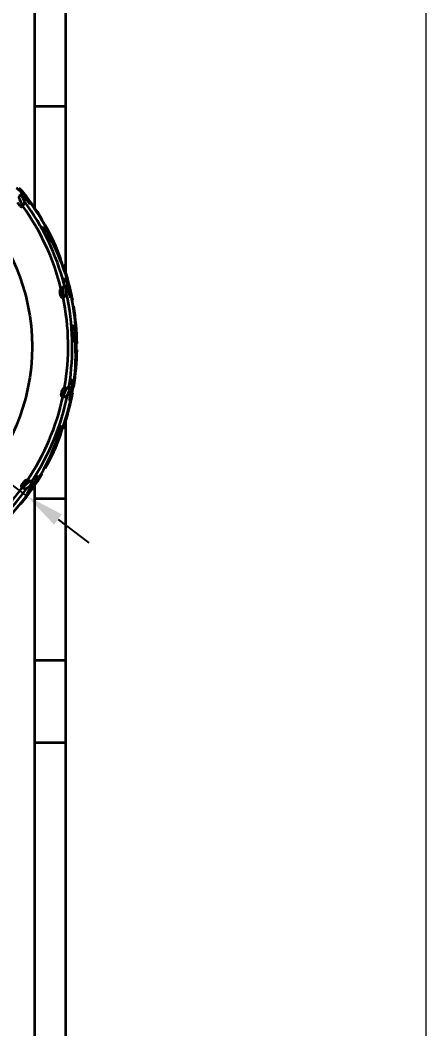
# Model space of a CAD drawing. Header units: millimetres. Extents: x 3171 to 3496, y 686 to 979.
# Drawn here: x 3456.5 to 3495.8, y 832.8 to 930.3 of the extents above; entities that cross this region are included whole.
import ezdxf

# ---------------------------------------------------------------- set-up
doc = ezdxf.new("R2010")
doc.units = ezdxf.units.MM
doc.header["$LTSCALE"] = 0.5
for name, color, linetype, lineweight in [('尺寸线', 3, 'Continuous', 13), ('波浪线', 3, 'Continuous', 18), ('粗实线', 7, 'Continuous', 35)]:
    doc.layers.add(name, color=color, linetype=linetype, lineweight=lineweight)
doc.styles.add('数字和字母', font='romans.shx')
doc.dimstyles.new('轮趣标注1比1', dxfattribs={"dimscale": 1.5, "dimtxt": 2.5, "dimasz": 2.5, "dimexe": 1.25, "dimexo": 0.5, "dimtad": 1, "dimdec": 1, "dimdsep": 46, "dimtxsty": '数字和字母', "dimcen": 2.5, "dimadec": 0, "dimazin": 2, "dimtfac": 1, "dimtmove": 0, "dimatfit": 3, "dimfxl": 1, "dimtolj": 1, "dimarcsym": 0})

# ---------------------------------------------------------------- blocks, each defined once
blk = doc.blocks.new('*D54')
at = {"layer": 'Defpoints', "color": 0}
for p in [(3418.859, 913.193), (3457.183, 884.3)]:
    blk.add_point(p, dxfattribs=at)
at = {"layer": '尺寸线', "color": 0, "lineweight": -2}
for p, q in [((3401.714, 926.119), (3415.865, 915.45)), ((3457.183, 884.3), (3418.859, 913.193)), ((3460.178, 882.042), (3463.172, 879.785))]:
    blk.add_line(p, q, dxfattribs=at)
blk.add_arc((3438.021, 898.746), 23.998, 141.07599, 147.46462, dxfattribs=at)
at = {"layer": '尺寸线', "color": 0}
for points in [[(3415.488, 914.951), (3416.241, 915.949), (3418.859, 913.193)], [(3460.554, 882.541), (3459.801, 881.543), (3457.183, 884.3)]]:
    blk.add_solid(points, dxfattribs=at)
at = {"layer": '尺寸线', "color": 0, "insert": (3407.929, 924.955), "char_height": 3.75, "attachment_point": 5, "rotation": 322.98681, "style": '数字和字母'}
blk.add_mtext('\\A1;∅48', dxfattribs=at)

msp = doc.modelspace()

# ---------------------------------------------------------------- linework, layer by layer
at = {"layer": '波浪线'}
msp.add_lwpolyline([(3171.307, 979.243), (3495.753, 979.243), (3495.753, 686.382), (3171.307, 686.382)], close=True, dxfattribs=at)
at = {"layer": '粗实线'}
for p, q in [((3457.921, 939.708), (3457.921, 921.986)), ((3460.921, 921.986), (3460.921, 939.708)), ((3457.921, 921.986), (3460.921, 921.986)), ((3457.921, 921.986), (3457.921, 912.159)), ((3460.921, 905.923), (3460.921, 921.986)), ((3456.583, 913.93), (3456.558, 913.91)), ((3456.595, 913.941), (3456.583, 913.93)), ((3456.368, 913.181), (3456.661, 913.351)), ((3456.629, 913.462), (3456.402, 913.331)), ((3456.909, 913.214), (3456.966, 913.247)), ((3457.087, 913.003), (3457.138, 913.032)), ((3458.61, 910.98), (3458.637, 910.996)), ((3458.637, 910.996), (3458.652, 911.004)), ((3458.937, 910.477), (3458.91, 910.46)), ((3458.952, 910.485), (3458.937, 910.477)), ((3458.954, 909.647), (3459.01, 909.54)), ((3459.175, 909.558), (3458.989, 909.538)), ((3459.054, 909.383), (3459.202, 909.399)), ((3459.308, 908.907), (3459.35, 908.912)), ((3459.326, 909.373), (3459.399, 909.38)), ((3460.421, 907.219), (3460.451, 907.23)), ((3460.451, 907.23), (3460.467, 907.236)), ((3460.536, 906.794), (3460.576, 906.798)), ((3460.657, 906.666), (3460.594, 906.643)), ((3460.672, 906.672), (3460.657, 906.666)), ((3460.794, 904.731), (3460.831, 904.603)), ((3460.348, 904.127), (3460.347, 904.063)), ((3460.652, 904.497), (3460.653, 904.471)), ((3460.653, 904.471), (3460.99, 904.506)), ((3461.006, 904.621), (3460.745, 904.594)), ((3461.161, 904.281), (3461.226, 904.288)), ((3461.238, 904.015), (3461.295, 904.021)), ((3461.552, 903.201), (3461.584, 903.206)), ((3461.584, 903.206), (3461.6, 903.209)), ((3461.688, 902.615), (3461.656, 902.61)), ((3461.704, 902.618), (3461.688, 902.615)), ((3461.562, 899.909), (3461.703, 899.863)), ((3461.744, 900.019), (3461.566, 900.077)), ((3461.578, 900.19), (3461.586, 900.07)), ((3461.6, 899.371), (3461.641, 899.358)), ((3461.807, 899.788), (3461.876, 899.766)), ((3461.968, 899.047), (3462, 899.047)), ((3462, 899.047), (3462.017, 899.047)), ((3462, 898.447), (3461.968, 898.447)), ((3462.017, 898.447), (3462, 898.447)), ((3461.863, 896.941), (3461.901, 896.928)), ((3461.259, 894.951), (3461.241, 894.819)), ((3460.607, 894.581), (3460.579, 894.523)), ((3461.035, 894.795), (3461.025, 894.771)), ((3461.025, 894.771), (3461.347, 894.666)), ((3461.408, 894.764), (3461.159, 894.845)), ((3461.374, 894.117), (3461.429, 894.099)), ((3461.411, 894.39), (3461.473, 894.37)), ((3461.584, 894.287), (3461.552, 894.293)), ((3461.6, 894.285), (3461.584, 894.287)), ((3461.657, 894.884), (3461.688, 894.878)), ((3461.688, 894.878), (3461.705, 894.875)), ((3460.921, 884.072), (3460.921, 891.569)), ((3460, 890.234), (3460.11, 890.134)), ((3460.211, 890.26), (3460.072, 890.385)), ((3460.129, 890.484), (3460.087, 890.371)), ((3460.452, 890.263), (3460.422, 890.275)), ((3460.467, 890.258), (3460.452, 890.263)), ((3460.627, 890.838), (3460.657, 890.827)), ((3460.657, 890.827), (3460.673, 890.822)), ((3459.816, 889.726), (3459.848, 889.698)), ((3460.174, 890.024), (3460.228, 889.975)), ((3459.067, 887.4), (3459.097, 887.373)), ((3458.638, 886.497), (3458.598, 886.52)), ((3458.652, 886.489), (3458.638, 886.497)), ((3458.885, 887.047), (3458.938, 887.017)), ((3458.938, 887.017), (3458.952, 887.009)), ((3456.96, 885.755), (3456.911, 885.713)), ((3457.438, 885.777), (3457.419, 885.758)), ((3457.419, 885.758), (3457.671, 885.531)), ((3457.767, 885.596), (3457.572, 885.772)), ((3457.618, 885.253), (3457.666, 885.21)), ((3457.706, 885.827), (3457.636, 885.714)), ((3457.921, 885.333), (3457.921, 884.072)), ((3457.472, 885.019), (3457.515, 884.98)), ((3456.559, 883.584), (3456.584, 883.563)), ((3456.584, 883.563), (3456.596, 883.552)), ((3457.921, 884.072), (3460.921, 884.072)), ((3457.921, 884.072), (3457.921, 868.405)), ((3460.921, 868.405), (3460.921, 884.072)), ((3460.921, 868.405), (3457.921, 868.405)), ((3457.921, 868.405), (3457.921, 860.444)), ((3460.921, 860.444), (3460.921, 868.405)), ((3457.921, 860.444), (3457.921, 809.15)), ((3460.921, 860.444), (3457.921, 860.444)), ((3460.921, 809.15), (3460.921, 860.444))]:
    msp.add_line(p, q, dxfattribs=at)
msp.add_circle((3438.021, 898.746), 19.65, dxfattribs=at)
for centre, radius, start, end in [((3438.021, 898.746), 23.949, 19.64667, 39.73697), ((3438.021, 898.746), 23.981, 30.71831, 39.28476), ((3438.021, 898.746), 23.998, 30.71782, 39.28525), ((3438.021, 898.746), 22.95, 36.29524, 37.3955), ((3447.61, 908.694), 9.84, 21.59419, 27.12875), ((3456.764, 913.439), 0.136, 170.2796, 220.77575), ((3447.83, 908.896), 9.891, 23.04572, 26.76826), ((3456.476, 912.683), 0.464, 308.64447, 10.6029), ((3438.021, 898.746), 23.542, 14.72335, 36.55569), ((3439.507, 899.087), 22.479, 38.34188, 39.04296), ((3439.565, 898.983), 22.441, 37.79047, 38.49171), ((3455.39, 911.517), 2.313, 26.75299, 40.91584), ((3457.963, 913.166), 0.792, 213.00327, 230.111), ((3456.645, 912.41), 0.149, 211.76213, 320.19377), ((3438.021, 898.746), 23.143, 14.09081, 35.90885), ((3447.484, 906.027), 12.028, 17.12695, 19.56527), ((3438.021, 898.746), 23.981, 20.71831, 29.28476), ((3438.021, 898.746), 23.998, 20.71782, 29.28525), ((3461.363, 910.372), 2.516, 198.60841, 216.99643), ((3459.372, 909.507), 0.202, 165.2484, 212.29521), ((3457.81, 908.281), 1.871, 22.37838, 43.06248), ((3447.743, 905.632), 12.062, 15.77628, 18.1958), ((3459.304, 908.882), 0.0553, 334.50684, 32.49347), ((3439.97, 898.964), 22.045, 20.81702, 28.19708), ((3440.063, 898.848), 21.961, 16.92516, 27.51222), ((3438.021, 898.746), 23.981, 10.71831, 19.28476), ((3438.021, 898.746), 23.998, 10.71782, 19.28525), ((3460.396, 904.795), 0.4, 288.63653, 350.49827), ((3460.979, 905.282), 0.222, 147.02292, 198.3231), ((3450.996, 904.53), 9.796, 1.16382, 3.99017), ((3438.021, 898.746), 23.949, 355.64667, 15.73697), ((3460.685, 904.112), 0.345, 128.93796, 177.45916), ((3460.592, 904.12), 0.252, 178.30616, 193.09627), ((3438.021, 898.746), 22.95, 12.29524, 13.3955), ((3460.674, 904.123), 0.33, 117.21961, 128.66319), ((3460.632, 904.69), 0.22, 265.73504, 275.4925), ((3460.549, 903.971), 0.464, 284.64447, 346.6029), ((3461.12, 904.546), 0.136, 146.27957, 196.77576), ((3451.11, 904.029), 9.891, 359.04572, 2.76826), ((3438.021, 898.746), 23.542, 350.72335, 12.55569), ((3439.517, 898.453), 22.479, 14.34188, 15.04296), ((3439.527, 898.335), 22.441, 13.79047, 14.49171), ((3459.082, 903.348), 2.313, 2.75299, 16.91584), ((3460.593, 903.654), 0.149, 187.76213, 296.19377), ((3438.021, 898.746), 23.143, 350.09081, 11.90885), ((3462.104, 903.808), 0.792, 189.00327, 206.111), ((3438.021, 898.746), 23.981, 0.71831, 9.28476), ((3438.021, 898.746), 23.998, 0.71782, 9.28525), ((3464.074, 899.873), 2.516, 174.6084, 192.99644), ((3449.627, 901.549), 12.028, 353.12695, 355.56527), ((3449.703, 901.083), 12.062, 351.77628, 354.1958), ((3461.903, 899.892), 0.202, 141.24836, 188.29523), ((3459.977, 899.407), 1.871, 358.37839, 19.06247), ((3461.586, 899.349), 0.0553, 310.50691, 8.49343), ((3439.928, 898.009), 21.961, 352.92516, 3.51222), ((3438.021, 898.746), 23.981, 350.71831, 359.28476), ((3438.021, 898.746), 23.998, 350.71782, 359.28525), ((3438.021, 898.746), 23.949, 331.64667, 351.73697), ((3460.922, 895.172), 0.4, 264.63653, 326.49827), ((3452.227, 898.753), 9.796, 337.16382, 339.99017), ((3461.653, 895.379), 0.222, 123.02291, 174.32311), ((3438.021, 898.746), 23.542, 326.72335, 348.55569), ((3460.637, 894.049), 0.149, 163.76213, 272.19377), ((3451.765, 898.468), 9.765, 333.36785, 337.66648), ((3438.021, 898.746), 22.95, 348.29524, 349.3955), ((3460.826, 894.475), 0.252, 154.30616, 169.09627), ((3460.908, 894.43), 0.345, 104.93796, 153.45916), ((3451.83, 898.277), 9.84, 333.59419, 339.12875), ((3460.727, 894.357), 0.464, 260.64447, 322.6029), ((3438.021, 898.746), 23.981, 340.71831, 349.28476), ((3438.021, 898.746), 23.998, 340.71782, 349.28525), ((3460.903, 894.444), 0.33, 93.21961, 104.66319), ((3461.095, 894.98), 0.22, 241.73504, 251.4925), ((3452.127, 898.248), 9.891, 335.04572, 338.76826), ((3459.134, 894.384), 2.313, 338.75299, 352.91584), ((3439.23, 897.758), 22.441, 349.79047, 350.49171), ((3461.482, 894.649), 0.136, 122.27957, 172.77576), ((3439.269, 897.87), 22.479, 350.34188, 351.04296), ((3438.021, 898.746), 23.143, 326.09081, 347.90885), ((3462.081, 893.575), 0.792, 165.00327, 182.111), ((3438.021, 898.746), 23.981, 330.71831, 339.28476), ((3438.021, 898.746), 23.998, 330.71782, 339.28525), ((3462.28, 889.179), 2.516, 150.60839, 168.99645), ((3449.643, 896.13), 12.062, 327.77628, 330.1958), ((3458.348, 890.42), 1.871, 334.37822, 355.06275), ((3449.764, 896.586), 12.028, 329.12695, 331.56527), ((3460.304, 890.08), 0.202, 117.2498, 164.29429), ((3439.463, 897.297), 21.961, 328.92516, 339.51222), ((3439.487, 897.444), 22.045, 332.81702, 340.19708), ((3459.794, 889.712), 0.0553, 286.50722, 344.49324), ((3438.021, 898.746), 23.981, 320.71831, 329.28476), ((3438.021, 898.746), 23.998, 320.71782, 329.28525), ((3458.24, 886.058), 0.222, 99.02294, 150.32309), ((3438.021, 898.746), 23.949, 307.64667, 327.73697), ((3456.771, 885.256), 0.149, 139.76213, 248.19377), ((3450.463, 892.902), 9.765, 309.36785, 313.66648), ((3438.021, 898.746), 22.95, 324.29524, 325.3955), ((3450.445, 892.7), 9.84, 309.59419, 315.12875), ((3457.117, 885.569), 0.252, 130.30616, 145.09627), ((3457.174, 885.494), 0.345, 80.93796, 129.45916), ((3450.705, 892.554), 9.891, 311.04572, 314.76826), ((3457.175, 885.509), 0.33, 69.21961, 80.66319), ((3457.488, 886.166), 0.4, 240.63653, 302.49827), ((3457.568, 885.921), 0.22, 217.73504, 227.4925), ((3438.805, 897.438), 22.479, 326.34188, 327.04296), ((3457.787, 885.461), 0.136, 98.27959, 148.77575), ((3451.001, 892.975), 9.796, 313.16382, 315.99017), ((3438.021, 898.746), 23.143, 302.09081, 323.90885), ((3438.021, 898.746), 23.542, 302.72335, 324.55569), ((3456.978, 885.501), 0.464, 236.64447, 298.6029), ((3455.534, 886.174), 2.313, 314.75299, 328.91584), ((3457.898, 884.236), 0.792, 141.00327, 158.111), ((3438.723, 897.352), 22.441, 325.79047, 326.49171)]:
    msp.add_arc(centre, radius, start, end, dxfattribs=at)
for points, knots in [([(3456.117, 914.09), (3456.139, 914.103), (3456.307, 913.998), (3456.704, 913.57), (3456.966, 913.247)], [0.2754166, 0.2754166, 0.2754166, 0.2754166, 0.5636467, 1, 1, 1, 1]), ([(3460.793, 905.403), (3460.819, 905.406), (3460.929, 905.242), (3461.118, 904.689), (3461.226, 904.288)], [0.2754167, 0.2754167, 0.2754167, 0.2754167, 0.5636467, 1, 1, 1, 1]), ([(3461.532, 895.565), (3461.557, 895.558), (3461.591, 895.362), (3461.538, 894.781), (3461.473, 894.37)], [0.2754167, 0.2754167, 0.2754167, 0.2754167, 0.5636467, 1, 1, 1, 1]), ([(3458.205, 886.278), (3458.225, 886.26), (3458.177, 886.068), (3457.892, 885.559), (3457.666, 885.21)], [0.2754167, 0.2754167, 0.2754167, 0.2754167, 0.5636467, 1, 1, 1, 1])]:
    msp.add_open_spline(points, degree=3, knots=knots, dxfattribs=at)
for points in [[(3457.129, 912.951), (3456.872, 913.274), (3456.664, 913.482), (3456.63, 913.462)], [(3458.818, 910.055), (3458.758, 910.224), (3458.74, 910.317), (3458.77, 910.32)], [(3458.77, 910.32), (3458.832, 910.326), (3459.099, 909.939), (3459.399, 909.38)], [(3460.445, 903.633), (3460.456, 903.878), (3460.458, 904.122), (3460.451, 904.366)], [(3460.653, 904.471), (3460.67, 904.156), (3460.672, 903.839), (3460.659, 903.521)], [(3461.255, 903.951), (3461.151, 904.351), (3461.046, 904.626), (3461.007, 904.621)], [(3461.619, 900.619), (3461.633, 900.797), (3461.655, 900.889), (3461.684, 900.88)], [(3461.684, 900.88), (3461.742, 900.861), (3461.83, 900.398), (3461.876, 899.766)], [(3461.876, 899.766), (3461.946, 898.814), (3461.953, 897.868), (3461.901, 896.928)], [(3461.363, 894.051), (3461.431, 894.459), (3461.447, 894.752), (3461.409, 894.764)], [(3460.506, 891.071), (3460.552, 891.029), (3460.443, 890.572), (3460.228, 889.975)], [(3460.341, 890.859), (3460.426, 891.016), (3460.484, 891.091), (3460.506, 891.071)], [(3457.435, 884.963), (3457.663, 885.308), (3457.797, 885.57), (3457.768, 885.595)]]:
    msp.add_open_spline(points, degree=3, dxfattribs=at)

# ---------------------------------------------------------------- dimensions: what is measured, and where the dimension line sits
at = {"layer": '尺寸线'}
dim = msp.add_diameter_dim_2p(p1=(3457.183, 884.3), p2=(3418.859, 913.193), dimstyle='轮趣标注1比1', dxfattribs=at)
dim.commit()
dim.dimension.update_dxf_attribs({"geometry": '*D54', "text_midpoint": (3406.236, 922.71), "dimtype": 163})

doc.saveas('drawing.dxf')
